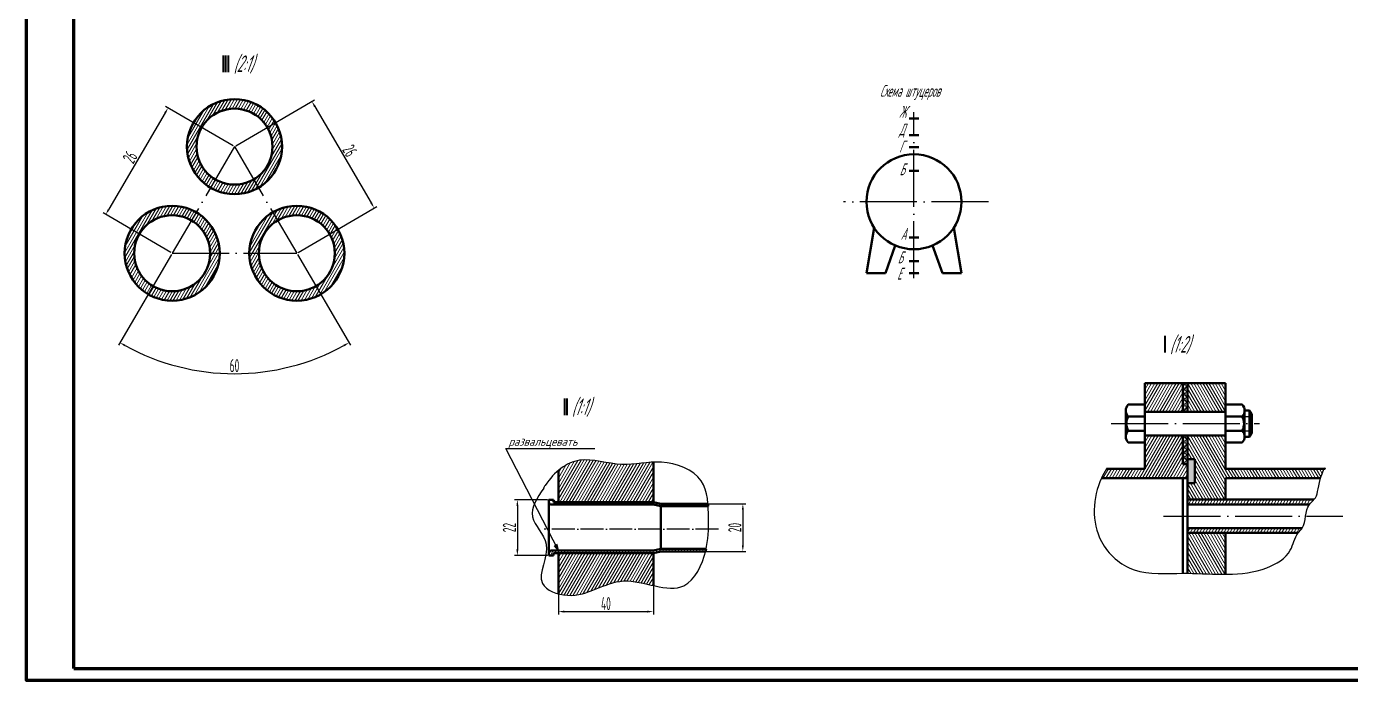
# Paper-space layout 'Испаритель' of a CAD drawing. Header units: millimetres. Extents: x 0 to 1386, y 0 to 594.
# Drawn here: x 0 to 557, y 0 to 275 of the extents above; entities that cross this region are included whole.
import ezdxf

# ---------------------------------------------------------------- set-up
doc = ezdxf.new("R2010")
doc.units = ezdxf.units.MM
doc.header["$PDMODE"] = 3
doc.header["$PDSIZE"] = 5
doc.linetypes.add('ACAD_ISO04W100', pattern=[30, 24, -3, 0, -3])
doc.layers.add('улицы', color=7, linetype='Continuous')
doc.styles.get("Standard").update_dxf_attribs({"font": 'romans.shx', "width": 0.5, "height": 5.5})
doc.styles.add('чертежный-2', font='geniso.shx', dxfattribs={"oblique": 20})
doc.dimstyles.new('DIN', dxfattribs={"dimtxt": 2.5, "dimasz": 2.5, "dimexe": 1.25, "dimexo": 0.625, "dimtad": 1, "dimtih": 1, "dimdec": 4, "dimdsep": 46, "dimlunit": 6, "dimtxsty": 'Standard', "dimcen": 2.5, "dimadec": 0, "dimazin": 0, "dimtfac": 1, "dimtdec": 4, "dimtmove": 0, "dimatfit": 3, "dimfxl": 0, "dimtvp": 1, "dimtolj": 1, "dimtzin": 0, "dimarcsym": 0})
pattern_1 = [(60, (-97.1383, 13.7377), (-0.9623707, 0.555625), [])]
pattern_2 = [(60, (-65.9137, -30.1554), (-0.9623707, 0.555625), [])]
pattern_3 = [(60, (281.1332, -3.9594), (-0.9623707, 0.555625), [])]
pattern_4 = [(120, (281.1332, -3.9594), (-0.9623707, -0.555625), [])]

# ---------------------------------------------------------------- blocks, each defined once
blk = doc.blocks.new('*D32')
at = {"color": 0, "lineweight": -2}
for p, q in [((87.04, 225.1), (58.55, 241.75)), ((58.37, 238.96), (34.65, 198.39)), ((60.8, 180.2), (32.31, 196.86))]:
    blk.add_line(p, q, dxfattribs=at)
at = {"color": 0, "lineweight": 50}
for points in [[(58.01, 239.17), (58.73, 238.75), (59.63, 241.12)], [(34.29, 198.6), (35.01, 198.18), (33.39, 196.23)]]:
    blk.add_solid(points, dxfattribs=at)
at = {"layer": 'Defpoints', "color": 0, "lineweight": 50}
for p in [(87.58, 224.78), (33.39, 196.23), (61.34, 179.89)]:
    blk.add_point(p, dxfattribs=at)
at = {"color": 0, "lineweight": 25, "insert": (43.6, 220.38), "char_height": 5.5, "attachment_point": 5, "rotation": 59.6905}
blk.add_mtext('\\A1;26', dxfattribs=at)
blk = doc.blocks.new('*D33')
at = {"color": 0, "lineweight": -2}
for p, q in [((88.12, 225.1), (121.24, 244.46)), ((121.42, 241.67), (145.14, 201.09)), ((114.36, 180.2), (147.48, 199.56))]:
    blk.add_line(p, q, dxfattribs=at)
at = {"color": 0, "lineweight": 50}
for points in [[(121.78, 241.88), (121.06, 241.46), (120.16, 243.82)], [(145.5, 201.3), (144.78, 200.88), (146.4, 198.93)]]:
    blk.add_solid(points, dxfattribs=at)
at = {"layer": 'Defpoints', "color": 0, "lineweight": 50}
for p in [(87.58, 224.78), (146.4, 198.93), (113.82, 179.89)]:
    blk.add_point(p, dxfattribs=at)
at = {"color": 0, "lineweight": 25, "insert": (136.19, 223.08), "char_height": 5.5, "attachment_point": 5, "rotation": 300.3095}
blk.add_mtext('\\A1;26', dxfattribs=at)
blk = doc.blocks.new('*D35')
at = {"color": 0, "lineweight": -2}
for p, q in [((61.02, 179.35), (38.71, 141.18)), ((114.14, 179.35), (136.45, 141.18))]:
    blk.add_line(p, q, dxfattribs=at)
blk.add_arc((87.58, 224.78), 95.59, 241.189, 298.811, dxfattribs=at)
at = {"color": 0, "lineweight": 50}
for points in [[(41.31, 140.66), (41.72, 141.39), (39.34, 142.26)], [(133.44, 141.39), (133.85, 140.66), (135.82, 142.26)]]:
    blk.add_solid(points, dxfattribs=at)
at = {"layer": 'Defpoints', "color": 0, "lineweight": 50}
for p in [(87.58, 224.78), (87.58, 224.78), (61.34, 179.89), (113.82, 179.89), (70.81, 130.68)]:
    blk.add_point(p, dxfattribs=at)
at = {"color": 0, "lineweight": 25, "insert": (87.58, 132.57), "char_height": 5.5, "attachment_point": 5}
blk.add_mtext('\\A1;60', dxfattribs=at)
blk = doc.blocks.new('*D46')
at = {"color": 0, "lineweight": -2}
for p, q in [((223.96, 53.06), (223.96, 27.76)), ((263.96, 53.06), (263.96, 27.76)), ((226.46, 29.01), (261.46, 29.01))]:
    blk.add_line(p, q, dxfattribs=at)
at = {"color": 0, "lineweight": 50}
for points in [[(226.46, 29.43), (226.46, 28.6), (223.96, 29.01)], [(261.46, 29.43), (261.46, 28.6), (263.96, 29.01)]]:
    blk.add_solid(points, dxfattribs=at)
at = {"layer": 'Defpoints', "color": 0, "lineweight": 50}
for p in [(223.96, 53.69), (263.96, 53.69), (263.96, 29.01)]:
    blk.add_point(p, dxfattribs=at)
at = {"color": 0, "lineweight": 25, "insert": (243.96, 32.39), "char_height": 5.5, "attachment_point": 5}
blk.add_mtext('\\A1;40', dxfattribs=at)
blk = doc.blocks.new('*D48')
at = {"color": 0, "lineweight": -2}
for p, q in [((219.33, 76.09), (205.42, 76.09)), ((206.67, 73.59), (206.67, 55.19)), ((219.33, 52.69), (205.42, 52.69))]:
    blk.add_line(p, q, dxfattribs=at)
at = {"color": 0, "lineweight": 50}
for points in [[(206.25, 73.59), (207.09, 73.59), (206.67, 76.09)], [(206.25, 55.19), (207.09, 55.19), (206.67, 52.69)]]:
    blk.add_solid(points, dxfattribs=at)
at = {"layer": 'Defpoints', "color": 0, "lineweight": 50}
for p in [(219.96, 76.09), (206.67, 52.69), (219.96, 52.69)]:
    blk.add_point(p, dxfattribs=at)
at = {"color": 0, "lineweight": 25, "insert": (203.29, 64.39), "char_height": 5.5, "attachment_point": 5, "rotation": 90}
blk.add_mtext('\\A1;22', dxfattribs=at)
blk = doc.blocks.new('*D50')
at = {"color": 0, "lineweight": -2}
for p, q in [((283.72, 74.39), (302.86, 74.39)), ((301.61, 71.89), (301.61, 56.89)), ((283.72, 54.39), (302.86, 54.39))]:
    blk.add_line(p, q, dxfattribs=at)
at = {"color": 0, "lineweight": 50}
for points in [[(301.19, 71.89), (302.02, 71.89), (301.61, 74.39)], [(301.19, 56.89), (302.02, 56.89), (301.61, 54.39)]]:
    blk.add_solid(points, dxfattribs=at)
at = {"layer": 'Defpoints', "color": 0, "lineweight": 50}
for p in [(283.1, 74.39), (283.1, 54.39), (301.61, 54.39)]:
    blk.add_point(p, dxfattribs=at)
at = {"color": 0, "lineweight": 25, "insert": (298.23, 64.39), "char_height": 5.5, "attachment_point": 5, "rotation": 90}
blk.add_mtext('\\A1;20', dxfattribs=at)

psp = doc.layouts.new('Испаритель')

# ---------------------------------------------------------------- hatches: boundary and pattern name
at = {"lineweight": 20}
h = psp.add_hatch(dxfattribs=at)
h.set_pattern_fill('ANSI31', color=256, scale=0.35, angle=15, style=0)
h.set_pattern_definition(pattern_1)
edge = h.paths.add_edge_path()
edge.add_arc((87.581, 224.78098), 20, 0, 360)
edge = h.paths.add_edge_path(flags=16)
edge.add_arc((87.581, 224.78098), 16, 0, 360)
h = psp.add_hatch(dxfattribs=at)
h.set_pattern_fill('ANSI31', color=256, scale=0.35, angle=15, style=0)
h.set_pattern_definition(pattern_1)
edge = h.paths.add_edge_path()
edge.add_arc((61.33809, 179.88878), 20, 0, 360)
edge = h.paths.add_edge_path(flags=16)
edge.add_arc((61.33809, 179.88878), 16, 0, 360)
h = psp.add_hatch(dxfattribs=at)
h.set_pattern_fill('ANSI31', color=256, scale=0.35, angle=15, style=0)
h.set_pattern_definition(pattern_1)
edge = h.paths.add_edge_path()
edge.add_arc((113.82391, 179.88878), 20, 0, 360)
edge = h.paths.add_edge_path(flags=16)
edge.add_arc((113.82391, 179.88878), 16, 0, 360)
h = psp.add_hatch(dxfattribs=at)
h.set_pattern_fill('ANSI31', color=256, scale=0.35, angle=15, style=0)
h.set_pattern_definition(pattern_3)
h.paths.add_polyline_path([(486.85636, 125.15669), (470.85636, 125.15669), (470.85636, 113.15669), (486.85636, 113.15669)])
h = psp.add_hatch(dxfattribs=at)
h.set_pattern_fill('ANSI31', color=256, scale=0.35, angle=15, style=0)
h.set_pattern_definition(pattern_3)
h.paths.add_polyline_path([(488.85636, 125.15669), (486.85636, 125.15669), (486.85636, 113.15669), (488.85636, 113.15669)])
h = psp.add_hatch(dxfattribs=at)
h.set_pattern_fill('ANSI31', color=256, scale=0.35, angle=75, style=0)
h.set_pattern_definition(pattern_4)
h.paths.add_polyline_path([(488.85636, 125.15669), (488.85636, 113.15669), (486.85636, 113.15669), (486.85636, 125.15669)])
h = psp.add_hatch(dxfattribs=at)
h.set_pattern_fill('ANSI31', color=256, scale=0.35, angle=75, style=0)
h.set_pattern_definition(pattern_4)
h.paths.add_polyline_path([(504.85636, 125.15669), (488.85636, 125.15669), (488.85636, 113.15669), (504.85636, 113.15669)])
h = psp.add_hatch(dxfattribs=at)
h.set_pattern_fill('ANSI31', color=256, scale=0.35, angle=15, style=0)
h.set_pattern_definition(pattern_3)
edge = h.paths.add_edge_path()
edge.add_line((488.85636, 91.15669), (486.85636, 91.15669))
edge.add_line((486.85636, 91.15669), (486.85636, 103.15669))
edge.add_line((486.85636, 103.15669), (470.85636, 103.15669))
edge.add_line((470.85636, 103.15669), (470.85636, 89.15669))
edge.add_line((470.85636, 89.15669), (454.706, 89.15669))
edge.add_spline(control_points=[(454.706, 89.15669), (453.95873, 87.84637), (453.21146, 86.53604), (452.562, 85.15671)], knot_values=[0, 0, 0, 0, 4.538343758, 4.538343758, 4.538343758, 4.538343758], degree=3, periodic=0)
edge.add_line((452.562, 85.15671), (488.85636, 85.15671))
edge.add_line((488.85636, 85.15671), (488.85636, 91.15669))
h = psp.add_hatch(dxfattribs=at)
h.set_pattern_fill('ANSI31', color=256, scale=0.35, angle=75, style=0)
h.set_pattern_definition(pattern_4)
h.paths.add_polyline_path([(486.85636, 103.15669), (488.85636, 103.15669), (488.85636, 91.15669), (486.85636, 91.15669)])
h = psp.add_hatch(dxfattribs=at)
h.set_pattern_fill('ANSI31', color=256, scale=0.35, angle=15, style=0)
h.set_pattern_definition(pattern_3)
h.paths.add_polyline_path([(486.85636, 103.15669), (488.85636, 103.15669), (488.85636, 91.15669), (486.85636, 91.15669)])
h = psp.add_hatch(dxfattribs=at)
h.set_pattern_fill('ANSI31', color=256, scale=0.35, angle=75, style=0)
h.set_pattern_definition(pattern_4)
edge = h.paths.add_edge_path()
edge.add_spline(control_points=[(544.85636, 85.15671), (545.29345, 86.61506), (545.90914, 88.34088), (546.31999, 89.1161)], knot_values=[150.938425757, 150.938425757, 150.938425757, 150.938425757, 153.662608622, 153.662608622, 153.662608622, 153.662608622], degree=3, periodic=0)
edge.add_line((546.31999, 89.1161), (504.85636, 89.15669))
edge.add_line((504.85636, 89.15669), (504.85636, 103.15669))
edge.add_line((504.85636, 103.15669), (488.85636, 103.15669))
edge.add_line((488.85636, 103.15669), (488.85636, 93.15669))
edge.add_line((488.85636, 93.15669), (491.85636, 93.15669))
edge.add_line((491.85636, 93.15669), (491.85636, 83.15671))
edge.add_line((491.85636, 83.15671), (488.85636, 83.15671))
edge.add_line((488.85636, 83.15671), (488.85636, 76.15671))
edge.add_line((488.85636, 76.15671), (504.85636, 76.15671))
edge.add_line((504.85636, 76.15671), (504.85636, 85.15671))
edge.add_line((504.85636, 85.15671), (544.85636, 85.15671))
h = psp.add_hatch(dxfattribs=at)
h.set_pattern_fill('ANSI31', color=256, scale=0.35, angle=15, style=0)
h.set_pattern_definition(pattern_2)
edge = h.paths.add_edge_path()
edge.add_spline(control_points=[(263.95759, 91.92671), (259.43273, 91.71542), (249.38396, 89.52826), (234.77747, 94.81629), (226.67291, 90.76696), (223.95762, 88.45952)], knot_values=[173.405741375, 173.405741375, 173.405741375, 173.405741375, 186.829812628, 204.700873782, 215.03962588, 215.03962588, 215.03962588, 215.03962588], degree=3, periodic=0)
edge.add_line((223.95762, 88.45952), (223.95762, 75.08765))
edge.add_line((223.95762, 75.08765), (263.95759, 75.08765))
edge.add_line((263.95759, 75.08765), (263.95759, 91.92671))
at = {"lineweight": 50}
psp.add_hatch(color=256, dxfattribs=at).paths.add_polyline_path([(491.85636, 93.15669), (488.85636, 93.15669), (488.85636, 91.15669), (488.85636, 83.15671), (491.85636, 83.15671)])
at = {"lineweight": 20}
h = psp.add_hatch(dxfattribs=at)
h.set_pattern_fill('ANSI31', color=256, scale=0.35, angle=15, style=0)
h.set_pattern_definition(pattern_2)
edge = h.paths.add_edge_path()
edge.add_line((263.95759, 74.08766), (223.95762, 74.08766))
edge.add_line((263.95759, 75.08765), (223.95762, 75.08765))
edge.add_line((223.95762, 74.08766), (220.95762, 74.08766))
edge.add_line((223.95762, 75.08765), (221.95762, 75.08765))
edge.add_line((221.95762, 75.08765), (221.95762, 76.08765))
edge.add_line((221.95762, 76.08765), (219.95762, 76.08765))
edge.add_arc((220.95014, 75.08018), 0.99255, 179.5690155, 270.4317839)
edge.add_line((219.95762, 75.08765), (219.95762, 76.08765))
edge.add_line((263.95759, 74.08766), (267.03022, 73.38766))
edge.add_line((263.95759, 75.08765), (267.03022, 74.38765))
edge.add_line((267.03022, 74.38765), (286.95019, 74.38765))
edge.add_line((267.03022, 73.38766), (287.00464, 73.38766))
edge.add_line((286.95019, 74.38765), (286.95019, 73.38766))
h = psp.add_hatch(dxfattribs=at)
h.set_pattern_fill('ANSI31', color=256, scale=0.35, angle=15, style=0)
h.set_pattern_definition(pattern_3)
edge = h.paths.add_edge_path()
edge.add_spline(control_points=[(540.16785, 74.15671), (540.72774, 74.90078), (541.50198, 75.54012), (542.05988, 76.15671)], knot_values=[138.76083276, 138.76083276, 138.76083276, 138.76083276, 141.513973295, 141.513973295, 141.513973295, 141.513973295], degree=3, periodic=0)
edge.add_line((542.05988, 76.15671), (488.85636, 76.15671))
edge.add_line((488.85636, 76.15671), (488.85636, 74.15671))
edge.add_line((488.85636, 74.15671), (540.16785, 74.15671))
h = psp.add_hatch(dxfattribs=at)
h.set_pattern_fill('ANSI31', color=256, scale=0.35, angle=15, style=0)
h.set_pattern_definition(pattern_3)
edge = h.paths.add_edge_path()
edge.add_spline(control_points=[(535.43778, 62.15671), (535.96552, 62.84349), (536.61816, 63.4537), (537.0933, 64.15671)], knot_values=[125.702563359, 125.702563359, 125.702563359, 125.702563359, 128.298861633, 128.298861633, 128.298861633, 128.298861633], degree=3, periodic=0)
edge.add_line((537.0933, 64.15671), (488.85636, 64.15671))
edge.add_line((488.85636, 64.15671), (488.85636, 62.15671))
edge.add_line((488.85636, 62.15671), (535.43778, 62.15671))
h = psp.add_hatch(dxfattribs=at)
h.set_pattern_fill('ANSI31', color=256, scale=0.35, angle=75, style=0)
h.set_pattern_definition(pattern_4)
edge = h.paths.add_edge_path()
edge.add_line((504.85636, 62.15671), (488.85636, 62.15671))
edge.add_line((488.85636, 62.15671), (488.85636, 45.15671))
edge.add_spline(control_points=[(488.85636, 45.15671), (494.16306, 45.10973), (499.5248, 44.70594), (504.85636, 44.74027)], knot_values=[71.919806938, 71.919806938, 71.919806938, 71.919806938, 87.850058919, 87.850058919, 87.850058919, 87.850058919], degree=3, periodic=0)
edge.add_line((504.85636, 44.74027), (504.85636, 62.15671))
h = psp.add_hatch(dxfattribs=at)
h.set_pattern_fill('ANSI31', color=256, scale=0.35, angle=15, style=0)
h.set_pattern_definition(pattern_2)
edge = h.paths.add_edge_path()
edge.add_line((223.95762, 54.68766), (220.95765, 54.68766))
edge.add_arc((221.05432, 53.59096), 1.10095, 95.0372901, 174.9616368)
edge.add_line((219.95762, 53.68765), (219.95762, 52.68765))
edge.add_line((219.95762, 52.68765), (221.95762, 52.68765))
edge.add_line((221.95762, 52.68765), (221.95762, 53.68765))
edge.add_line((221.95762, 53.68765), (223.95762, 53.68765))
edge.add_line((223.95762, 53.68765), (263.95759, 53.68765))
edge.add_line((263.95759, 53.68765), (267.03022, 54.38765))
edge.add_line((267.03022, 54.38765), (285.93118, 54.38765))
edge.add_line((285.93118, 54.38765), (286.09728, 55.38766))
edge.add_line((286.09728, 55.38766), (267.03022, 55.38766))
edge.add_line((267.03022, 55.38766), (263.95759, 54.68766))
edge.add_line((263.95759, 54.68766), (223.95762, 54.68766))
h = psp.add_hatch(dxfattribs=at)
h.set_pattern_fill('ANSI31', color=256, scale=0.35, angle=15, style=0)
h.set_pattern_definition(pattern_2)
edge = h.paths.add_edge_path()
edge.add_line((263.95759, 53.68765), (223.95762, 53.68765))
edge.add_line((223.95762, 53.68765), (223.95762, 36.4843))
edge.add_spline(control_points=[(223.95762, 36.4843), (225.19865, 36.15798), (235.71143, 34.50318), (246.49777, 44.50814), (259.71995, 40.93012), (263.95759, 39.97446)], knot_values=[51.174766687, 51.174766687, 51.174766687, 51.174766687, 54.583969507, 78.907400723, 91.010644863, 91.010644863, 91.010644863, 91.010644863], degree=3, periodic=0)
edge.add_line((263.95759, 39.97446), (263.95759, 53.68765))
at = {"layer": 'улицы'}
psp.add_hatch(color=256, dxfattribs=at).paths.add_polyline_path([(222.2423, 56.6383), (223.95762, 54.68766), (223.36205, 57.21602)])

# ---------------------------------------------------------------- linework, layer by layer
at = {"lineweight": 100}
for q in [(20, 589), (836, 5)]:
    psp.add_line((20, 5), q, dxfattribs=at)
at = {"lineweight": 40}
for p, q in [((83, 256.1941), (83, 263.1941)), ((84, 256.1941), (84, 263.1941)), ((85, 256.1941), (85, 263.1941)), ((479.43471, 138.05758), (479.43471, 145.05758)), ((226.6348, 111.74353), (226.6348, 118.74353)), ((227.6348, 111.74353), (227.6348, 118.74353))]:
    psp.add_line(p, q, dxfattribs=at)
at = {"lineweight": 50}
for p, q in [((371.65296, 236.5582), (375.65296, 236.5582)), ((371.65296, 229.5582), (375.65296, 229.5582)), ((371.65296, 224.5582), (375.65296, 224.5582)), ((371.65296, 214.5582), (375.65296, 214.5582)), ((353.65296, 171.5582), (356.93897, 190.57447)), ((393.65296, 171.5582), (390.37403, 190.58524)), ((371.65296, 186.5582), (375.65296, 186.5582)), ((361.65296, 171.5582), (365.8023, 183.16345)), ((385.65296, 171.5582), (381.51133, 183.16674)), ((371.65296, 176.5582), (375.65296, 176.5582)), ((361.65296, 171.5582), (353.65296, 171.5582)), ((371.65296, 171.5582), (375.65296, 171.5582)), ((376.03887, 171.5582), (376.03887, 171.5582)), ((385.65296, 171.5582), (393.65296, 171.5582)), ((470.85636, 125.15669), (486.85636, 125.15669)), ((470.85636, 125.15669), (470.85636, 89.15669)), ((486.85636, 125.15669), (486.85636, 113.15669)), ((486.85636, 125.15669), (488.85636, 125.15669)), ((488.85636, 125.15669), (504.85636, 125.15669)), ((488.85636, 125.15669), (488.85636, 113.15669)), ((504.85636, 125.15669), (504.85636, 89.15669)), ((462.85636, 113.65669), (462.85636, 102.65669)), ((470.85636, 116.15669), (463.85636, 116.15669)), ((504.85636, 113.15669), (470.85636, 113.15669)), ((486.85636, 113.15669), (488.85636, 113.15669)), ((504.85636, 116.15669), (511.85636, 116.15669)), ((512.85637, 102.65669), (512.85637, 113.65669)), ((512.85637, 113.65669), (514.85637, 113.65669)), ((514.85637, 113.65669), (514.85637, 102.65669)), ((470.85636, 111.15669), (463.85636, 111.15669)), ((504.85636, 111.15669), (511.85636, 111.15669)), ((515.85636, 111.15669), (515.85636, 105.15669)), ((470.85636, 105.15669), (463.85636, 105.15669)), ((470.85636, 103.15669), (504.85636, 103.15669)), ((486.85636, 103.15669), (486.85636, 91.15669)), ((486.85636, 103.15669), (488.85636, 103.15669)), ((488.85636, 103.15669), (488.85636, 45.15671)), ((488.85636, 103.15669), (488.85636, 91.15669)), ((504.85636, 105.15669), (511.85636, 105.15669)), ((512.85637, 102.65669), (514.85637, 102.65669)), ((470.85636, 100.15669), (463.85636, 100.15669)), ((504.85636, 100.15669), (511.85636, 100.15669)), ((263.95759, 75.08765), (263.95759, 91.92671)), ((486.85636, 91.15669), (488.85636, 91.15669)), ((486.85636, 91.15669), (488.85636, 91.15669)), ((488.85636, 91.15669), (486.85636, 91.15669)), ((488.85636, 91.15669), (488.85636, 93.15669)), ((488.85636, 93.15669), (491.85636, 93.15669)), ((491.85636, 83.15671), (491.85636, 93.15669)), ((223.95762, 75.08765), (223.95762, 88.45952)), ((488.85636, 85.15671), (452.562, 85.15671)), ((470.85636, 89.15669), (454.706, 89.15669)), ((486.85636, 85.15671), (486.85636, 45.15671)), ((488.85636, 85.15671), (488.85636, 83.15671)), ((504.85636, 89.15669), (546.75665, 89.11567)), ((504.85636, 85.15671), (544.85636, 85.15671)), ((504.85636, 85.15671), (504.85636, 76.15671)), ((488.85636, 83.15671), (491.85636, 83.15671)), ((221.95762, 76.08765), (219.95762, 76.08765)), ((219.95762, 75.08765), (219.95762, 76.08765)), ((219.95762, 75.08765), (219.95762, 53.68765)), ((223.95762, 74.08766), (220.95762, 74.08766)), ((221.95762, 75.08765), (221.95762, 76.08765)), ((223.95762, 75.08765), (221.95762, 75.08765)), ((263.95759, 75.08765), (223.95762, 75.08765)), ((263.95759, 74.08766), (223.95762, 74.08766)), ((263.95759, 75.08765), (267.03022, 74.38765)), ((263.95759, 74.08766), (267.03022, 73.38766)), ((267.03022, 74.38765), (286.95019, 74.38765)), ((267.03022, 73.38766), (287.00464, 73.38766)), ((267.03022, 73.38766), (267.03022, 55.38766)), ((286.95019, 74.38765), (286.95019, 73.38766)), ((488.85636, 76.15671), (542.05988, 76.15671)), ((488.85636, 74.15671), (540.16785, 74.15671)), ((488.85636, 64.15671), (537.0933, 64.15671)), ((488.85636, 62.15671), (535.43778, 62.15671)), ((504.85636, 62.15671), (504.85636, 44.74027)), ((219.95762, 53.68765), (219.95762, 52.68765)), ((221.95762, 52.68765), (219.95762, 52.68765)), ((223.95762, 54.68766), (220.95765, 54.68766)), ((223.95762, 53.68765), (221.95762, 53.68765)), ((221.95762, 53.68765), (221.95762, 52.68765)), ((263.95759, 54.68766), (223.95762, 54.68766)), ((263.95759, 53.68765), (223.95762, 53.68765)), ((223.95762, 53.68765), (223.95762, 36.4843)), ((263.95759, 54.68766), (267.03022, 55.38766)), ((263.95759, 53.68765), (267.03022, 54.38765)), ((263.95759, 53.68765), (263.95759, 39.97446)), ((267.03022, 55.38766), (286.09728, 55.38766)), ((267.03022, 54.38765), (285.93118, 54.38765)), ((286.09728, 55.38766), (285.93118, 54.38765))]:
    psp.add_line(p, q, dxfattribs=at)
at = {"linetype": 'ACAD_ISO04W100', "lineweight": 30}
for p, q in [((373.65296, 169.38587), (373.65296, 239.31652)), ((87.581, 224.78098), (61.33809, 179.88878)), ((87.581, 224.78098), (113.82391, 179.88878)), ((405.00609, 201.5582), (343.972, 201.5582)), ((61.33809, 179.88878), (113.82391, 179.88878)), ((456.73235, 108.15671), (519.15973, 108.15671)), ((478.75334, 69.15671), (554.23982, 69.15671))]:
    psp.add_line(p, q, dxfattribs=at)
at = {"lineweight": 30}
for p, q in [((512.85637, 111.15669), (515.85636, 111.15669)), ((512.85637, 105.15669), (515.85636, 105.15669))]:
    psp.add_line(p, q, dxfattribs=at)
at = {"linetype": 'ACAD_ISO04W100', "ltscale": 0.4}
psp.add_line((291.30666, 63.68765), (217.93251, 63.68765), dxfattribs=at)
at = {"lineweight": 106}
psp.add_line((20, 5), (836, 5), dxfattribs=at)
at = {"lineweight": 100}
psp.add_lwpolyline([(0, 594), (841, 594), (841, 0), (0, 0)], close=True, dxfattribs=at)
at = {"lineweight": 50}
for centre, radius in [((87.581, 224.78098), 20), ((87.581, 224.78098), 16), ((373.65296, 201.5582), 20), ((61.33809, 179.88878), 20), ((61.33809, 179.88878), 16), ((113.82391, 179.88878), 20), ((113.82391, 179.88878), 16)]:
    psp.add_circle(centre, radius, dxfattribs=at)
for centre, radius, start, end in [((466.48135, 113.65669), 3.62499, 136.3970683, 223.6029317), ((509.23137, 113.65669), 3.62499, 316.3970683, 43.6029317), ((512.92279, 111.43327), 2.94658, 354.61409, 48.9885035), ((469.13021, 108.15669), 6.06741, 150.3668649, 209.6331351), ((506.58251, 108.15669), 6.06741, 330.3668649, 29.6331351), ((466.48135, 102.65669), 3.62499, 136.3970683, 223.6029317), ((509.23137, 102.65669), 3.62499, 316.3970683, 43.6029317), ((513.01151, 104.84463), 2.86192, 310.137416, 6.2599906), ((220.95014, 75.08018), 0.99255, 179.5690155, 270.4317839), ((221.05432, 53.59096), 1.10095, 95.0372901, 174.9616368)]:
    psp.add_arc(centre, radius, start, end, dxfattribs=at)
psp.add_open_spline([(217.7511, 80.92416), (214.93914, 76.83976), (209.56825, 68.68507), (223.46325, 57.20569), (211.85731, 40.42745), (233.47901, 32.43249), (250.14819, 47.89411), (276.85765, 32.59033), (287.02363, 53.85024), (287.2604, 68.64478), (286.80643, 86.74074), (267.3969, 93.90935), (250.52669, 89.11455), (232.08724, 95.79024), (222.08993, 87.75287), (217.82953, 81.28307), (217.74784, 80.91695)], degree=3, knots=[0.501202917, 0.501202917, 0.501202917, 0.501202917, 13.405985887, 26.334998302, 42.930056432, 54.583969507, 78.907400723, 104.492287156, 121.843903989, 135.499678477, 151.650265832, 170.148536646, 186.829812628, 204.700873782, 222.707773022, 223.853476122, 223.853476122, 223.853476122, 223.853476122])
psp.add_spline([(454.706, 89.15669), (452.562, 85.15671), (452.562, 58.58931), (466.33951, 46.62941), (486.85636, 45.15671), (488.85636, 45.15671), (522.2402, 47.50682), (532.10352, 54.88811), (535.43778, 62.15671), (537.0933, 64.15671), (540.16785, 74.15671), (542.05988, 76.15671), (544.85636, 85.15671), (546.75665, 89.15669), (546.75665, 89.11567)], degree=3)
at = {"layer": 'улицы'}
for p, q in [((223.95762, 54.68766), (201.75238, 97.72611)), ((201.75238, 97.72611), (239.25569, 97.72611)), ((223.36205, 57.21602), (222.2423, 56.6383)), ((223.95762, 54.68766), (222.2423, 56.6383)), ((223.95762, 54.68766), (223.36205, 57.21602))]:
    psp.add_line(p, q, dxfattribs=at)

# ---------------------------------------------------------------- texts
at = {"lineweight": -3, "oblique": 20, "width": 0.5}
for s, height, p in [('(2:1)', 7, (87.1249, 256.1941)), ('Схема штуцеров', 5, (359.27484, 245.75715)), ('Ж', 5, (367.365, 236.90134)), ('Д', 5, (367.365, 229.51946)), ('Г', 5, (367.41974, 222.31126)), ('Б', 5, (367.59352, 212.75824)), ('А', 5, (368.06014, 185.56241)), ('Б', 5, (366.8115, 175.662)), ('Е', 5, (366.55083, 168.80119)), ('(1:2)', 7, (481.35103, 138.05758)), ('(1:1)', 7, (229.55111, 111.74353))]:
    psp.add_text(s, height=height, dxfattribs=at).set_placement(p)
at = {"layer": 'улицы', "style": 'чертежный-2', "oblique": 20}
psp.add_text('развальцевать', height=3.5361214, dxfattribs=at).set_placement((202.92169, 98.81745))

# ---------------------------------------------------------------- dimensions: what is measured, and where the dimension line sits
at = {"lineweight": 25}
for p2, distance, picture, middle in [((61.33809, 179.88878), -32.37521, '*D32', (43.59598, 220.37698)), ((113.82391, 179.88878), 37.73418, '*D33', (136.19248, 223.0815))]:
    dim = psp.add_aligned_dim(p1=(87.581, 224.78098), p2=p2, distance=distance, text='26', dimstyle='DIN', override={"dimtih": 0}, dxfattribs=at)
    dim.commit()
    dim.dimension.update_dxf_attribs({"geometry": picture, "text_midpoint": middle})
dim = psp.add_angular_dim_2l(base=(70.81299, 130.67618), line1=((87.581, 224.78098), (61.33809, 179.88878)), line2=((87.581, 224.78098), (113.82391, 179.88878)), text='60', dimstyle='DIN', dxfattribs=at)
dim.commit()
dim.dimension.update_dxf_attribs({"geometry": '*D35', "text_midpoint": (87.581, 132.56895)})
dim = psp.add_linear_dim(base=(206.66992, 52.68765), p1=(219.95762, 76.08765), p2=(219.95762, 52.68765), angle=90, text='22', dimstyle='DIN', override={"dimtih": 0}, dxfattribs=at)
dim.commit()
dim.dimension.update_dxf_attribs({"geometry": '*D48', "text_midpoint": (203.29492, 64.38765)})
dim = psp.add_linear_dim(base=(301.60568, 54.38765), p1=(283.09938, 74.38765), p2=(283.09938, 54.38765), angle=90, dimstyle='DIN', override={"dimtih": 0}, dxfattribs=at)
dim.commit()
dim.dimension.update_dxf_attribs({"geometry": '*D50', "text_midpoint": (298.23068, 64.38765)})
dim = psp.add_linear_dim(base=(263.95759, 29.01353), p1=(223.95762, 53.68765), p2=(263.95759, 53.68765), dimstyle='DIN', dxfattribs=at)
dim.commit()
dim.dimension.update_dxf_attribs({"geometry": '*D46', "text_midpoint": (243.95761, 32.38853)})

doc.saveas('drawing.dxf')
